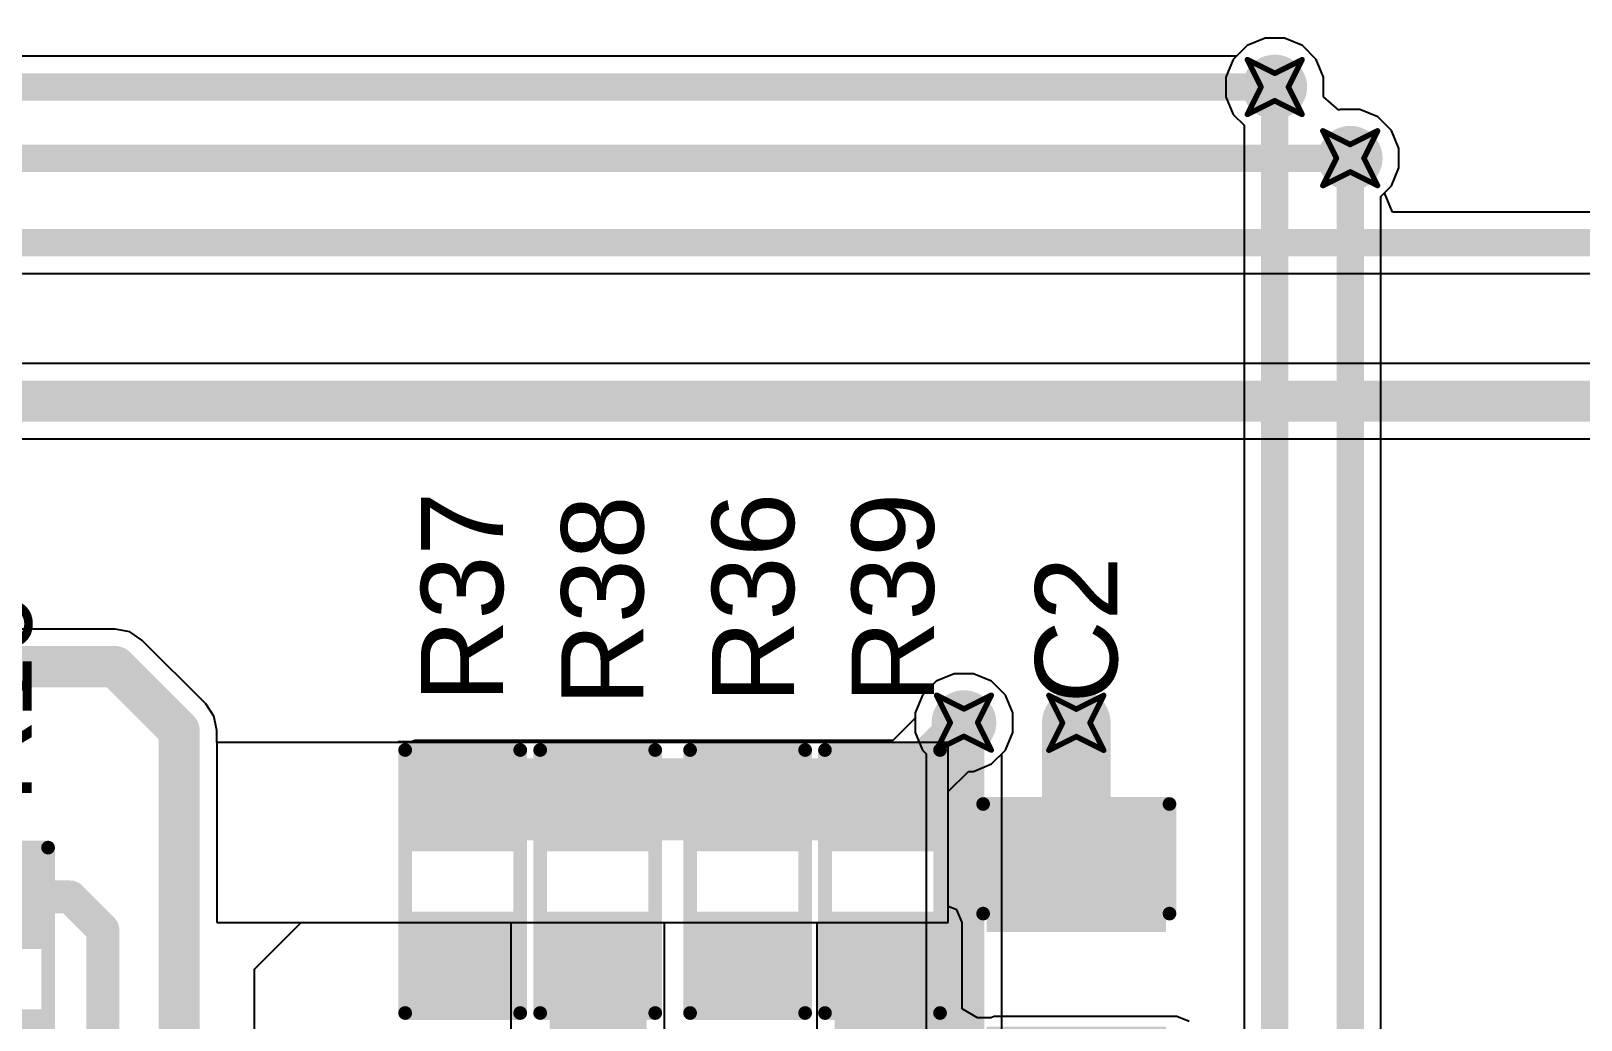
# Model space of a CAD drawing. Header units: inches. Extents: x -5 to 247, y -53 to 67.
# Drawn here: x 26.05 to 40.42, y -6.36 to 2.81 of the extents above; entities that cross this region are included whole.
import ezdxf

# ---------------------------------------------------------------- set-up
doc = ezdxf.new("R2010")
doc.units = ezdxf.units.IN
for name, color, linetype in [('Board Outline', 216, 'Continuous'), ('Bottom Layer', 5, 'Continuous'), ('Drill Drawing', 1, 'Continuous'), ('Top Layer', 1, 'Continuous'), ('Top Overlay', 2, 'Continuous'), ('Top Paste', 8, 'Continuous'), ('Top Solder', 216, 'Continuous'), ('Via Holes', 16, 'Continuous')]:
    doc.layers.add(name, color=color, linetype=linetype)
doc.styles.add('Arial', font='', dxfattribs={"height": 0.2})
doc.styles.get('Arial').set_extended_font_data('Arial')

# ---------------------------------------------------------------- blocks, each defined once
blk = doc.blocks.new('C___0805_54')
at = {"layer": 'Top Layer'}
for points in [[(-1.524, 0.762), (-0.508, 0.762), (-0.508, -0.762), (-1.524, -0.762)], [(0.508, 0.762), (1.524, 0.762), (1.524, -0.762), (0.508, -0.762)]]:
    blk.add_hatch(color=1, dxfattribs=at).paths.add_polyline_path(points)
at = {"layer": 'Top Paste'}
for points in [[(-1.524, 0.762), (-0.508, 0.762), (-0.508, -0.762), (-1.524, -0.762)], [(0.508, 0.762), (1.524, 0.762), (1.524, -0.762), (0.508, -0.762)]]:
    blk.add_hatch(color=8, dxfattribs=at).paths.add_polyline_path(points)
at = {"layer": 'Top Solder'}
for points in [[(-1.594, 0.832), (-0.438, 0.832), (-0.438, -0.832), (-1.594, -0.832)], [(0.438, 0.832), (1.594, 0.832), (1.594, -0.832), (0.438, -0.832)]]:
    blk.add_hatch(color=216, dxfattribs=at).paths.add_polyline_path(points)
at = {"layer": 'Top Overlay'}
for points in [[(-0.61, 0.864, 0.127, 0.127, 0), (-1.626, 0.864, 0.127, 0.127, 0)], [(-1.626, -0.864, 0.127, 0.127, 0), (-1.626, 0.864, 0.127, 0.127, 0)], [(1.626, 0.864, 0.127, 0.127, 0), (0.61, 0.864, 0.127, 0.127, 0)], [(1.626, -0.864, 0.127, 0.127, 0), (1.626, 0.864, 0.127, 0.127, 0)], [(-0.61, -0.864, 0.127, 0.127, 0), (-1.626, -0.864, 0.127, 0.127, 0)], [(1.626, -0.864, 0.127, 0.127, 0), (0.61, -0.864, 0.127, 0.127, 0)]]:
    blk.add_lwpolyline(points, format="xyseb", dxfattribs=at)
for points in [[(-1.657, 0.864, 0.0635, 0.0635, 1), (-1.594, 0.864, 0.0635, 0.0635, 1)], [(-1.657, 0.864, 0.0635, 0.0635, 1), (-1.594, 0.864, 0.0635, 0.0635, 1)], [(-0.641, 0.864, 0.0635, 0.0635, 1), (-0.578, 0.864, 0.0635, 0.0635, 1)], [(0.578, 0.864, 0.0635, 0.0635, 1), (0.641, 0.864, 0.0635, 0.0635, 1)], [(1.594, 0.864, 0.0635, 0.0635, 1), (1.657, 0.864, 0.0635, 0.0635, 1)], [(1.594, 0.864, 0.0635, 0.0635, 1), (1.657, 0.864, 0.0635, 0.0635, 1)], [(-1.657, -0.864, 0.0635, 0.0635, 1), (-1.594, -0.864, 0.0635, 0.0635, 1)], [(-1.657, -0.864, 0.0635, 0.0635, 1), (-1.594, -0.864, 0.0635, 0.0635, 1)], [(-0.641, -0.864, 0.0635, 0.0635, 1), (-0.578, -0.864, 0.0635, 0.0635, 1)], [(0.578, -0.864, 0.0635, 0.0635, 1), (0.641, -0.864, 0.0635, 0.0635, 1)], [(1.594, -0.864, 0.0635, 0.0635, 1), (1.657, -0.864, 0.0635, 0.0635, 1)], [(1.594, -0.864, 0.0635, 0.0635, 1), (1.657, -0.864, 0.0635, 0.0635, 1)]]:
    blk.add_lwpolyline(points, format="xyseb", close=True, dxfattribs=at)
blk = doc.blocks.new('R___0603_58')
at = {"layer": 'Top Layer'}
for points in [[(-0.381, 0.4445), (-0.381, -0.4445), (-1.143, -0.4445), (-1.143, 0.4445)], [(1.143, 0.4445), (1.143, -0.4445), (0.381, -0.4445), (0.381, 0.4445)]]:
    blk.add_hatch(color=1, dxfattribs=at).paths.add_polyline_path(points)
at = {"layer": 'Top Paste'}
for points in [[(-0.381, 0.4445), (-0.381, -0.4445), (-1.143, -0.4445), (-1.143, 0.4445)], [(1.143, 0.4445), (1.143, -0.4445), (0.381, -0.4445), (0.381, 0.4445)]]:
    blk.add_hatch(color=8, dxfattribs=at).paths.add_polyline_path(points)
at = {"layer": 'Top Solder'}
for points in [[(-0.2794, 0.5461), (-0.2794, -0.5461), (-1.2446, -0.5461), (-1.2446, 0.5461)], [(1.2446, 0.5461), (1.2446, -0.5461), (0.2794, -0.5461), (0.2794, 0.5461)]]:
    blk.add_hatch(color=216, dxfattribs=at).paths.add_polyline_path(points)
at = {"layer": 'Top Overlay'}
for points in [[(1.2192, 0.5334, 0.127, 0.127, 0), (-1.2192, 0.5334, 0.127, 0.127, 0)], [(-1.2192, -0.5334, 0.127, 0.127, 0), (-1.2192, 0.5334, 0.127, 0.127, 0)], [(1.2192, -0.5334, 0.127, 0.127, 0), (1.2192, 0.5334, 0.127, 0.127, 0)], [(1.2192, -0.5334, 0.127, 0.127, 0), (-1.2192, -0.5334, 0.127, 0.127, 0)]]:
    blk.add_lwpolyline(points, format="xyseb", dxfattribs=at)
for points in [[(-1.25095, 0.5334, 0.0635, 0.0635, 1), (-1.18745, 0.5334, 0.0635, 0.0635, 1)], [(-1.25095, 0.5334, 0.0635, 0.0635, 1), (-1.18745, 0.5334, 0.0635, 0.0635, 1)], [(1.18745, 0.5334, 0.0635, 0.0635, 1), (1.25095, 0.5334, 0.0635, 0.0635, 1)], [(1.18745, 0.5334, 0.0635, 0.0635, 1), (1.25095, 0.5334, 0.0635, 0.0635, 1)], [(-1.25095, -0.5334, 0.0635, 0.0635, 1), (-1.18745, -0.5334, 0.0635, 0.0635, 1)], [(-1.25095, -0.5334, 0.0635, 0.0635, 1), (-1.18745, -0.5334, 0.0635, 0.0635, 1)], [(1.18745, -0.5334, 0.0635, 0.0635, 1), (1.25095, -0.5334, 0.0635, 0.0635, 1)], [(1.18745, -0.5334, 0.0635, 0.0635, 1), (1.25095, -0.5334, 0.0635, 0.0635, 1)]]:
    blk.add_lwpolyline(points, format="xyseb", close=True, dxfattribs=at)
blk = doc.blocks.new('R___0603_59')
at = {"layer": 'Top Layer'}
for points in [[(-0.381, 0.4445), (-0.381, -0.4445), (-1.143, -0.4445), (-1.143, 0.4445)], [(1.143, 0.4445), (1.143, -0.4445), (0.381, -0.4445), (0.381, 0.4445)]]:
    blk.add_hatch(color=1, dxfattribs=at).paths.add_polyline_path(points)
at = {"layer": 'Top Paste'}
for points in [[(-0.381, 0.4445), (-0.381, -0.4445), (-1.143, -0.4445), (-1.143, 0.4445)], [(1.143, 0.4445), (1.143, -0.4445), (0.381, -0.4445), (0.381, 0.4445)]]:
    blk.add_hatch(color=8, dxfattribs=at).paths.add_polyline_path(points)
at = {"layer": 'Top Solder'}
for points in [[(-0.2794, 0.5461), (-0.2794, -0.5461), (-1.2446, -0.5461), (-1.2446, 0.5461)], [(1.2446, 0.5461), (1.2446, -0.5461), (0.2794, -0.5461), (0.2794, 0.5461)]]:
    blk.add_hatch(color=216, dxfattribs=at).paths.add_polyline_path(points)
at = {"layer": 'Top Overlay'}
for points in [[(1.2192, 0.5334, 0.127, 0.127, 0), (-1.2192, 0.5334, 0.127, 0.127, 0)], [(-1.2192, -0.5334, 0.127, 0.127, 0), (-1.2192, 0.5334, 0.127, 0.127, 0)], [(1.2192, -0.5334, 0.127, 0.127, 0), (1.2192, 0.5334, 0.127, 0.127, 0)], [(1.2192, -0.5334, 0.127, 0.127, 0), (-1.2192, -0.5334, 0.127, 0.127, 0)]]:
    blk.add_lwpolyline(points, format="xyseb", dxfattribs=at)
for points in [[(-1.25095, 0.5334, 0.0635, 0.0635, 1), (-1.18745, 0.5334, 0.0635, 0.0635, 1)], [(-1.25095, 0.5334, 0.0635, 0.0635, 1), (-1.18745, 0.5334, 0.0635, 0.0635, 1)], [(1.18745, 0.5334, 0.0635, 0.0635, 1), (1.25095, 0.5334, 0.0635, 0.0635, 1)], [(1.18745, 0.5334, 0.0635, 0.0635, 1), (1.25095, 0.5334, 0.0635, 0.0635, 1)], [(-1.25095, -0.5334, 0.0635, 0.0635, 1), (-1.18745, -0.5334, 0.0635, 0.0635, 1)], [(-1.25095, -0.5334, 0.0635, 0.0635, 1), (-1.18745, -0.5334, 0.0635, 0.0635, 1)], [(1.18745, -0.5334, 0.0635, 0.0635, 1), (1.25095, -0.5334, 0.0635, 0.0635, 1)], [(1.18745, -0.5334, 0.0635, 0.0635, 1), (1.25095, -0.5334, 0.0635, 0.0635, 1)]]:
    blk.add_lwpolyline(points, format="xyseb", close=True, dxfattribs=at)
blk = doc.blocks.new('R___0603_60')
at = {"layer": 'Top Layer'}
for points in [[(-0.381, 0.4445), (-0.381, -0.4445), (-1.143, -0.4445), (-1.143, 0.4445)], [(1.143, 0.4445), (1.143, -0.4445), (0.381, -0.4445), (0.381, 0.4445)]]:
    blk.add_hatch(color=1, dxfattribs=at).paths.add_polyline_path(points)
at = {"layer": 'Top Paste'}
for points in [[(-0.381, 0.4445), (-0.381, -0.4445), (-1.143, -0.4445), (-1.143, 0.4445)], [(1.143, 0.4445), (1.143, -0.4445), (0.381, -0.4445), (0.381, 0.4445)]]:
    blk.add_hatch(color=8, dxfattribs=at).paths.add_polyline_path(points)
at = {"layer": 'Top Solder'}
for points in [[(-0.2794, 0.5461), (-0.2794, -0.5461), (-1.2446, -0.5461), (-1.2446, 0.5461)], [(1.2446, 0.5461), (1.2446, -0.5461), (0.2794, -0.5461), (0.2794, 0.5461)]]:
    blk.add_hatch(color=216, dxfattribs=at).paths.add_polyline_path(points)
at = {"layer": 'Top Overlay'}
for points in [[(-1.2192, -0.5334, 0.127, 0.127, 0), (-1.2192, 0.5334, 0.127, 0.127, 0)], [(1.2192, 0.5334, 0.127, 0.127, 0), (-1.2192, 0.5334, 0.127, 0.127, 0)], [(1.2192, -0.5334, 0.127, 0.127, 0), (1.2192, 0.5334, 0.127, 0.127, 0)], [(1.2192, -0.5334, 0.127, 0.127, 0), (-1.2192, -0.5334, 0.127, 0.127, 0)]]:
    blk.add_lwpolyline(points, format="xyseb", dxfattribs=at)
for points in [[(-1.25095, 0.5334, 0.0635, 0.0635, 1), (-1.18745, 0.5334, 0.0635, 0.0635, 1)], [(-1.25095, 0.5334, 0.0635, 0.0635, 1), (-1.18745, 0.5334, 0.0635, 0.0635, 1)], [(1.18745, 0.5334, 0.0635, 0.0635, 1), (1.25095, 0.5334, 0.0635, 0.0635, 1)], [(1.18745, 0.5334, 0.0635, 0.0635, 1), (1.25095, 0.5334, 0.0635, 0.0635, 1)], [(-1.25095, -0.5334, 0.0635, 0.0635, 1), (-1.18745, -0.5334, 0.0635, 0.0635, 1)], [(-1.25095, -0.5334, 0.0635, 0.0635, 1), (-1.18745, -0.5334, 0.0635, 0.0635, 1)], [(1.18745, -0.5334, 0.0635, 0.0635, 1), (1.25095, -0.5334, 0.0635, 0.0635, 1)], [(1.18745, -0.5334, 0.0635, 0.0635, 1), (1.25095, -0.5334, 0.0635, 0.0635, 1)]]:
    blk.add_lwpolyline(points, format="xyseb", close=True, dxfattribs=at)
blk = doc.blocks.new('R___0603_61')
at = {"layer": 'Top Layer'}
for points in [[(-0.381, 0.4445), (-0.381, -0.4445), (-1.143, -0.4445), (-1.143, 0.4445)], [(1.143, 0.4445), (1.143, -0.4445), (0.381, -0.4445), (0.381, 0.4445)]]:
    blk.add_hatch(color=1, dxfattribs=at).paths.add_polyline_path(points)
at = {"layer": 'Top Paste'}
for points in [[(-0.381, 0.4445), (-0.381, -0.4445), (-1.143, -0.4445), (-1.143, 0.4445)], [(1.143, 0.4445), (1.143, -0.4445), (0.381, -0.4445), (0.381, 0.4445)]]:
    blk.add_hatch(color=8, dxfattribs=at).paths.add_polyline_path(points)
at = {"layer": 'Top Solder'}
for points in [[(-0.2794, 0.5461), (-0.2794, -0.5461), (-1.2446, -0.5461), (-1.2446, 0.5461)], [(1.2446, 0.5461), (1.2446, -0.5461), (0.2794, -0.5461), (0.2794, 0.5461)]]:
    blk.add_hatch(color=216, dxfattribs=at).paths.add_polyline_path(points)
at = {"layer": 'Top Overlay'}
for points in [[(-1.2192, -0.5334, 0.127, 0.127, 0), (-1.2192, 0.5334, 0.127, 0.127, 0)], [(1.2192, 0.5334, 0.127, 0.127, 0), (-1.2192, 0.5334, 0.127, 0.127, 0)], [(1.2192, -0.5334, 0.127, 0.127, 0), (1.2192, 0.5334, 0.127, 0.127, 0)], [(1.2192, -0.5334, 0.127, 0.127, 0), (-1.2192, -0.5334, 0.127, 0.127, 0)]]:
    blk.add_lwpolyline(points, format="xyseb", dxfattribs=at)
for points in [[(-1.25095, 0.5334, 0.0635, 0.0635, 1), (-1.18745, 0.5334, 0.0635, 0.0635, 1)], [(-1.25095, 0.5334, 0.0635, 0.0635, 1), (-1.18745, 0.5334, 0.0635, 0.0635, 1)], [(1.18745, 0.5334, 0.0635, 0.0635, 1), (1.25095, 0.5334, 0.0635, 0.0635, 1)], [(1.18745, 0.5334, 0.0635, 0.0635, 1), (1.25095, 0.5334, 0.0635, 0.0635, 1)], [(-1.25095, -0.5334, 0.0635, 0.0635, 1), (-1.18745, -0.5334, 0.0635, 0.0635, 1)], [(-1.25095, -0.5334, 0.0635, 0.0635, 1), (-1.18745, -0.5334, 0.0635, 0.0635, 1)], [(1.18745, -0.5334, 0.0635, 0.0635, 1), (1.25095, -0.5334, 0.0635, 0.0635, 1)], [(1.18745, -0.5334, 0.0635, 0.0635, 1), (1.25095, -0.5334, 0.0635, 0.0635, 1)]]:
    blk.add_lwpolyline(points, format="xyseb", close=True, dxfattribs=at)
blk = doc.blocks.new('R___0603_80')
at = {"layer": 'Top Layer'}
for points in [[(-0.381, 0.4445), (-0.381, -0.4445), (-1.143, -0.4445), (-1.143, 0.4445)], [(1.143, 0.4445), (1.143, -0.4445), (0.381, -0.4445), (0.381, 0.4445)]]:
    blk.add_hatch(color=1, dxfattribs=at).paths.add_polyline_path(points)
at = {"layer": 'Top Paste'}
for points in [[(-0.381, 0.4445), (-0.381, -0.4445), (-1.143, -0.4445), (-1.143, 0.4445)], [(1.143, 0.4445), (1.143, -0.4445), (0.381, -0.4445), (0.381, 0.4445)]]:
    blk.add_hatch(color=8, dxfattribs=at).paths.add_polyline_path(points)
at = {"layer": 'Top Solder'}
for points in [[(-0.2794, 0.5461), (-0.2794, -0.5461), (-1.2446, -0.5461), (-1.2446, 0.5461)], [(1.2446, 0.5461), (1.2446, -0.5461), (0.2794, -0.5461), (0.2794, 0.5461)]]:
    blk.add_hatch(color=216, dxfattribs=at).paths.add_polyline_path(points)
at = {"layer": 'Top Overlay'}
for points in [[(-1.2192, 0.5334, 0.127, 0.127, 0), (1.2192, 0.5334, 0.127, 0.127, 0)], [(-1.2192, 0.5334, 0.127, 0.127, 0), (-1.2192, -0.5334, 0.127, 0.127, 0)], [(1.2192, 0.5334, 0.127, 0.127, 0), (1.2192, -0.5334, 0.127, 0.127, 0)], [(-1.2192, -0.5334, 0.127, 0.127, 0), (1.2192, -0.5334, 0.127, 0.127, 0)]]:
    blk.add_lwpolyline(points, format="xyseb", dxfattribs=at)
for points in [[(-1.25095, 0.5334, 0.0635, 0.0635, 1), (-1.18745, 0.5334, 0.0635, 0.0635, 1)], [(-1.25095, 0.5334, 0.0635, 0.0635, 1), (-1.18745, 0.5334, 0.0635, 0.0635, 1)], [(1.18745, 0.5334, 0.0635, 0.0635, 1), (1.25095, 0.5334, 0.0635, 0.0635, 1)], [(1.18745, 0.5334, 0.0635, 0.0635, 1), (1.25095, 0.5334, 0.0635, 0.0635, 1)], [(-1.25095, -0.5334, 0.0635, 0.0635, 1), (-1.18745, -0.5334, 0.0635, 0.0635, 1)], [(-1.25095, -0.5334, 0.0635, 0.0635, 1), (-1.18745, -0.5334, 0.0635, 0.0635, 1)], [(1.18745, -0.5334, 0.0635, 0.0635, 1), (1.25095, -0.5334, 0.0635, 0.0635, 1)], [(1.18745, -0.5334, 0.0635, 0.0635, 1), (1.25095, -0.5334, 0.0635, 0.0635, 1)]]:
    blk.add_lwpolyline(points, format="xyseb", close=True, dxfattribs=at)

msp = doc.modelspace()

# ---------------------------------------------------------------- hatches: boundary and pattern name
at = {"layer": 'Bottom Layer'}
h = msp.add_hatch(color=5, dxfattribs=at)
edge = h.paths.add_edge_path()
edge.add_arc((37.578, 2.286), 0.3, 0, 360)
h = msp.add_hatch(color=5, dxfattribs=at)
edge = h.paths.add_edge_path()
edge.add_arc((38.278, 1.626), 0.3, 0, 360)
h = msp.add_hatch(color=5, dxfattribs=at)
edge = h.paths.add_edge_path()
edge.add_arc((34.696, -3.607), 0.3, 0, 360)
h = msp.add_hatch(color=5, dxfattribs=at)
edge = h.paths.add_edge_path()
edge.add_arc((35.738, -3.609), 0.3, 0, 360)
at = {"layer": 'Top Layer'}
h = msp.add_hatch(color=1, dxfattribs=at)
edge = h.paths.add_edge_path()
edge.add_arc((37.578, 2.286), 0.3, 0, 360)
h = msp.add_hatch(color=1, dxfattribs=at)
edge = h.paths.add_edge_path()
edge.add_arc((38.278, 1.626), 0.3, 0, 360)
h = msp.add_hatch(color=1, dxfattribs=at)
edge = h.paths.add_edge_path()
edge.add_arc((34.696, -3.607), 0.3, 0, 360)
h = msp.add_hatch(color=1, dxfattribs=at)
edge = h.paths.add_edge_path()
edge.add_arc((35.738, -3.609), 0.3, 0, 360)
for points in [[(29.604, -4.699), (34.386, -4.699), (34.386, -3.937), (29.604, -3.937)], [(30.855, -7.529), (31.754, -7.529), (31.754, -5.461), (30.855, -5.461)], [(33.497, -7.524), (34.514, -7.524), (34.514, -5.461), (33.497, -5.461)]]:
    msp.add_hatch(color=1, dxfattribs=at).paths.add_polyline_path(points)
at = {"layer": 'Via Holes'}
h = msp.add_hatch(color=7, dxfattribs=at)
edge = h.paths.add_edge_path()
edge.add_arc((37.578, 2.286), 0.15, 0, 360)
h = msp.add_hatch(color=7, dxfattribs=at)
edge = h.paths.add_edge_path()
edge.add_arc((38.278, 1.626), 0.15, 0, 360)
h = msp.add_hatch(color=7, dxfattribs=at)
edge = h.paths.add_edge_path()
edge.add_arc((34.696, -3.607), 0.15, 0, 360)
h = msp.add_hatch(color=7, dxfattribs=at)
edge = h.paths.add_edge_path()
edge.add_arc((35.738, -3.609), 0.15, 0, 360)

# ---------------------------------------------------------------- linework, layer by layer
at = {"layer": 'Board Outline'}
msp.add_lwpolyline([(49.772, 6.348, 0.254, 0.254, -0.6504), (32.118, -53.055, 0.254, 0.254, 0)], format="xyseb", dxfattribs=at)
at = {"layer": 'Bottom Layer'}
for p, q in [((37.488, 2.738), (37.321, 2.67)), ((37.668, 2.738), (37.488, 2.738)), ((37.834, 2.67), (37.668, 2.738)), ((37.321, 2.67), (37.194, 2.542)), ((37.961, 2.542), (37.834, 2.67)), ((37.194, 2.542), (37.125, 2.376)), ((38.03, 2.376), (37.961, 2.542)), ((37.125, 2.376), (37.125, 2.196)), ((38.03, 2.196), (38.03, 2.376)), ((37.125, 2.196), (37.194, 2.03)), ((38.171, 2.071), (38.03, 2.196)), ((37.194, 2.03), (37.293, 1.931)), ((38.188, 2.078), (38.171, 2.071)), ((38.368, 2.078), (38.188, 2.078)), ((38.534, 2.009), (38.368, 2.078)), ((37.293, 1.931), (37.293, -18.214)), ((38.661, 1.882), (38.534, 2.009)), ((38.73, 1.716), (38.661, 1.882)), ((38.73, 1.536), (38.73, 1.716)), ((38.661, 1.369), (38.73, 1.536)), ((38.563, 1.271), (38.661, 1.369)), ((38.563, -18.971), (38.563, 1.271)), ((34.606, -3.154), (34.44, -3.223)), ((34.786, -3.154), (34.606, -3.154)), ((34.953, -3.223), (34.786, -3.154)), ((34.44, -3.223), (34.313, -3.351)), ((35.08, -3.351), (34.953, -3.223)), ((34.313, -3.351), (34.244, -3.517)), ((35.149, -3.517), (35.08, -3.351)), ((34.244, -3.517), (34.244, -3.697)), ((35.149, -3.697), (35.149, -3.517)), ((34.244, -3.697), (34.313, -3.863)), ((35.08, -3.863), (35.149, -3.697)), ((34.313, -3.863), (34.347, -3.897)), ((35.046, -3.897), (35.08, -3.863)), ((34.347, -3.897), (34.347, -12.363)), ((35.046, -7.53), (35.046, -3.897))]:
    msp.add_line(p, q, dxfattribs=at)
for points in [[(37.578, -18.569, 0.254, 0.254, 0), (37.578, 2.286, 0.254, 0.254, 0)], [(38.278, -18.971, 0.254, 0.254, 0), (38.278, 1.626, 0.254, 0.254, 0)], [(34.696, -12.363, 0.381, 0.381, 0), (34.696, -3.607, 0.381, 0.381, 0)]]:
    msp.add_lwpolyline(points, format="xyseb", dxfattribs=at)
for points in [[(37.514, 2.286, 0.127, 0.127, 1), (37.641, 2.286, 0.127, 0.127, 1)], [(38.214, 1.626, 0.127, 0.127, 1), (38.341, 1.626, 0.127, 0.127, 1)], [(34.601, -3.607, 0.191, 0.191, 1), (34.792, -3.607, 0.191, 0.191, 1)]]:
    msp.add_lwpolyline(points, format="xyseb", close=True, dxfattribs=at)
at = {"layer": 'Drill Drawing'}
for points in [[(37.324, 2.54, 0.0508, 0.0508, 0), (37.578, 2.413, 0.0508, 0.0508, 0)], [(37.324, 2.54, 0.0508, 0.0508, 0), (37.451, 2.286, 0.0508, 0.0508, 0)], [(37.578, 2.413, 0.0508, 0.0508, 0), (37.832, 2.54, 0.0508, 0.0508, 0)], [(37.705, 2.286, 0.0508, 0.0508, 0), (37.832, 2.54, 0.0508, 0.0508, 0)], [(37.324, 2.032, 0.0508, 0.0508, 0), (37.451, 2.286, 0.0508, 0.0508, 0)], [(37.705, 2.286, 0.0508, 0.0508, 0), (37.832, 2.032, 0.0508, 0.0508, 0)], [(37.324, 2.032, 0.0508, 0.0508, 0), (37.578, 2.159, 0.0508, 0.0508, 0)], [(37.578, 2.159, 0.0508, 0.0508, 0), (37.832, 2.032, 0.0508, 0.0508, 0)], [(38.024, 1.88, 0.0508, 0.0508, 0), (38.278, 1.753, 0.0508, 0.0508, 0)], [(38.024, 1.88, 0.0508, 0.0508, 0), (38.151, 1.626, 0.0508, 0.0508, 0)], [(38.278, 1.753, 0.0508, 0.0508, 0), (38.532, 1.88, 0.0508, 0.0508, 0)], [(38.405, 1.626, 0.0508, 0.0508, 0), (38.532, 1.88, 0.0508, 0.0508, 0)], [(38.024, 1.372, 0.0508, 0.0508, 0), (38.151, 1.626, 0.0508, 0.0508, 0)], [(38.405, 1.626, 0.0508, 0.0508, 0), (38.532, 1.372, 0.0508, 0.0508, 0)], [(38.024, 1.372, 0.0508, 0.0508, 0), (38.278, 1.499, 0.0508, 0.0508, 0)], [(38.278, 1.499, 0.0508, 0.0508, 0), (38.532, 1.372, 0.0508, 0.0508, 0)], [(34.442, -3.353, 0.0508, 0.0508, 0), (34.696, -3.48, 0.0508, 0.0508, 0)], [(34.442, -3.353, 0.0508, 0.0508, 0), (34.569, -3.607, 0.0508, 0.0508, 0)], [(34.696, -3.48, 0.0508, 0.0508, 0), (34.95, -3.353, 0.0508, 0.0508, 0)], [(34.823, -3.607, 0.0508, 0.0508, 0), (34.95, -3.353, 0.0508, 0.0508, 0)], [(35.484, -3.355, 0.0508, 0.0508, 0), (35.738, -3.482, 0.0508, 0.0508, 0)], [(35.484, -3.355, 0.0508, 0.0508, 0), (35.611, -3.609, 0.0508, 0.0508, 0)], [(35.738, -3.482, 0.0508, 0.0508, 0), (35.992, -3.355, 0.0508, 0.0508, 0)], [(35.865, -3.609, 0.0508, 0.0508, 0), (35.992, -3.355, 0.0508, 0.0508, 0)], [(34.442, -3.861, 0.0508, 0.0508, 0), (34.569, -3.607, 0.0508, 0.0508, 0)], [(34.823, -3.607, 0.0508, 0.0508, 0), (34.95, -3.861, 0.0508, 0.0508, 0)], [(35.484, -3.863, 0.0508, 0.0508, 0), (35.611, -3.609, 0.0508, 0.0508, 0)], [(35.865, -3.609, 0.0508, 0.0508, 0), (35.992, -3.863, 0.0508, 0.0508, 0)], [(34.442, -3.861, 0.0508, 0.0508, 0), (34.696, -3.734, 0.0508, 0.0508, 0)], [(34.696, -3.734, 0.0508, 0.0508, 0), (34.95, -3.861, 0.0508, 0.0508, 0)], [(35.484, -3.863, 0.0508, 0.0508, 0), (35.738, -3.736, 0.0508, 0.0508, 0)], [(35.738, -3.736, 0.0508, 0.0508, 0), (35.992, -3.863, 0.0508, 0.0508, 0)]]:
    msp.add_lwpolyline(points, format="xyseb", dxfattribs=at)
for points in [[(37.311, 2.54, 0.0254, 0.0254, 1), (37.336, 2.54, 0.0254, 0.0254, 1)], [(37.311, 2.54, 0.0254, 0.0254, 1), (37.336, 2.54, 0.0254, 0.0254, 1)], [(37.819, 2.54, 0.0254, 0.0254, 1), (37.844, 2.54, 0.0254, 0.0254, 1)], [(37.819, 2.54, 0.0254, 0.0254, 1), (37.844, 2.54, 0.0254, 0.0254, 1)], [(37.438, 2.286, 0.0254, 0.0254, 1), (37.463, 2.286, 0.0254, 0.0254, 1)], [(37.438, 2.286, 0.0254, 0.0254, 1), (37.463, 2.286, 0.0254, 0.0254, 1)], [(37.565, 2.413, 0.0254, 0.0254, 1), (37.59, 2.413, 0.0254, 0.0254, 1)], [(37.565, 2.413, 0.0254, 0.0254, 1), (37.59, 2.413, 0.0254, 0.0254, 1)], [(37.692, 2.286, 0.0254, 0.0254, 1), (37.717, 2.286, 0.0254, 0.0254, 1)], [(37.692, 2.286, 0.0254, 0.0254, 1), (37.717, 2.286, 0.0254, 0.0254, 1)], [(37.565, 2.159, 0.0254, 0.0254, 1), (37.59, 2.159, 0.0254, 0.0254, 1)], [(37.565, 2.159, 0.0254, 0.0254, 1), (37.59, 2.159, 0.0254, 0.0254, 1)], [(37.311, 2.032, 0.0254, 0.0254, 1), (37.336, 2.032, 0.0254, 0.0254, 1)], [(37.311, 2.032, 0.0254, 0.0254, 1), (37.336, 2.032, 0.0254, 0.0254, 1)], [(37.819, 2.032, 0.0254, 0.0254, 1), (37.844, 2.032, 0.0254, 0.0254, 1)], [(37.819, 2.032, 0.0254, 0.0254, 1), (37.844, 2.032, 0.0254, 0.0254, 1)], [(38.011, 1.88, 0.0254, 0.0254, 1), (38.036, 1.88, 0.0254, 0.0254, 1)], [(38.011, 1.88, 0.0254, 0.0254, 1), (38.036, 1.88, 0.0254, 0.0254, 1)], [(38.519, 1.88, 0.0254, 0.0254, 1), (38.544, 1.88, 0.0254, 0.0254, 1)], [(38.519, 1.88, 0.0254, 0.0254, 1), (38.544, 1.88, 0.0254, 0.0254, 1)], [(38.265, 1.753, 0.0254, 0.0254, 1), (38.291, 1.753, 0.0254, 0.0254, 1)], [(38.265, 1.753, 0.0254, 0.0254, 1), (38.291, 1.753, 0.0254, 0.0254, 1)], [(38.138, 1.626, 0.0254, 0.0254, 1), (38.163, 1.626, 0.0254, 0.0254, 1)], [(38.138, 1.626, 0.0254, 0.0254, 1), (38.163, 1.626, 0.0254, 0.0254, 1)], [(38.392, 1.626, 0.0254, 0.0254, 1), (38.417, 1.626, 0.0254, 0.0254, 1)], [(38.392, 1.626, 0.0254, 0.0254, 1), (38.417, 1.626, 0.0254, 0.0254, 1)], [(38.265, 1.499, 0.0254, 0.0254, 1), (38.291, 1.499, 0.0254, 0.0254, 1)], [(38.265, 1.499, 0.0254, 0.0254, 1), (38.291, 1.499, 0.0254, 0.0254, 1)], [(38.011, 1.372, 0.0254, 0.0254, 1), (38.036, 1.372, 0.0254, 0.0254, 1)], [(38.011, 1.372, 0.0254, 0.0254, 1), (38.036, 1.372, 0.0254, 0.0254, 1)], [(38.519, 1.372, 0.0254, 0.0254, 1), (38.544, 1.372, 0.0254, 0.0254, 1)], [(38.519, 1.372, 0.0254, 0.0254, 1), (38.544, 1.372, 0.0254, 0.0254, 1)], [(34.43, -3.353, 0.0254, 0.0254, 1), (34.455, -3.353, 0.0254, 0.0254, 1)], [(34.43, -3.353, 0.0254, 0.0254, 1), (34.455, -3.353, 0.0254, 0.0254, 1)], [(34.938, -3.353, 0.0254, 0.0254, 1), (34.963, -3.353, 0.0254, 0.0254, 1)], [(34.938, -3.353, 0.0254, 0.0254, 1), (34.963, -3.353, 0.0254, 0.0254, 1)], [(35.471, -3.355, 0.0254, 0.0254, 1), (35.496, -3.355, 0.0254, 0.0254, 1)], [(35.471, -3.355, 0.0254, 0.0254, 1), (35.496, -3.355, 0.0254, 0.0254, 1)], [(35.979, -3.355, 0.0254, 0.0254, 1), (36.005, -3.355, 0.0254, 0.0254, 1)], [(35.979, -3.355, 0.0254, 0.0254, 1), (36.005, -3.355, 0.0254, 0.0254, 1)], [(34.557, -3.607, 0.0254, 0.0254, 1), (34.582, -3.607, 0.0254, 0.0254, 1)], [(34.557, -3.607, 0.0254, 0.0254, 1), (34.582, -3.607, 0.0254, 0.0254, 1)], [(34.684, -3.48, 0.0254, 0.0254, 1), (34.709, -3.48, 0.0254, 0.0254, 1)], [(34.684, -3.48, 0.0254, 0.0254, 1), (34.709, -3.48, 0.0254, 0.0254, 1)], [(34.811, -3.607, 0.0254, 0.0254, 1), (34.836, -3.607, 0.0254, 0.0254, 1)], [(34.811, -3.607, 0.0254, 0.0254, 1), (34.836, -3.607, 0.0254, 0.0254, 1)], [(35.598, -3.609, 0.0254, 0.0254, 1), (35.623, -3.609, 0.0254, 0.0254, 1)], [(35.598, -3.609, 0.0254, 0.0254, 1), (35.623, -3.609, 0.0254, 0.0254, 1)], [(35.725, -3.482, 0.0254, 0.0254, 1), (35.751, -3.482, 0.0254, 0.0254, 1)], [(35.725, -3.482, 0.0254, 0.0254, 1), (35.751, -3.482, 0.0254, 0.0254, 1)], [(35.852, -3.609, 0.0254, 0.0254, 1), (35.877, -3.609, 0.0254, 0.0254, 1)], [(35.852, -3.609, 0.0254, 0.0254, 1), (35.877, -3.609, 0.0254, 0.0254, 1)], [(34.684, -3.734, 0.0254, 0.0254, 1), (34.709, -3.734, 0.0254, 0.0254, 1)], [(34.684, -3.734, 0.0254, 0.0254, 1), (34.709, -3.734, 0.0254, 0.0254, 1)], [(35.725, -3.736, 0.0254, 0.0254, 1), (35.751, -3.736, 0.0254, 0.0254, 1)], [(35.725, -3.736, 0.0254, 0.0254, 1), (35.751, -3.736, 0.0254, 0.0254, 1)], [(34.43, -3.861, 0.0254, 0.0254, 1), (34.455, -3.861, 0.0254, 0.0254, 1)], [(34.43, -3.861, 0.0254, 0.0254, 1), (34.455, -3.861, 0.0254, 0.0254, 1)], [(34.938, -3.861, 0.0254, 0.0254, 1), (34.963, -3.861, 0.0254, 0.0254, 1)], [(34.938, -3.861, 0.0254, 0.0254, 1), (34.963, -3.861, 0.0254, 0.0254, 1)], [(35.471, -3.863, 0.0254, 0.0254, 1), (35.496, -3.863, 0.0254, 0.0254, 1)], [(35.471, -3.863, 0.0254, 0.0254, 1), (35.496, -3.863, 0.0254, 0.0254, 1)], [(35.979, -3.863, 0.0254, 0.0254, 1), (36.005, -3.863, 0.0254, 0.0254, 1)], [(35.979, -3.863, 0.0254, 0.0254, 1), (36.005, -3.863, 0.0254, 0.0254, 1)]]:
    msp.add_lwpolyline(points, format="xyseb", close=True, dxfattribs=at)
at = {"layer": 'Top Layer'}
for p, q in [((37.488, 2.738), (37.321, 2.67)), ((37.668, 2.738), (37.488, 2.738)), ((37.834, 2.67), (37.668, 2.738)), ((37.321, 2.67), (37.223, 2.571)), ((37.961, 2.542), (37.834, 2.67)), ((37.223, 2.571), (17.472, 2.571)), ((38.03, 2.376), (37.961, 2.542)), ((38.03, 2.196), (38.03, 2.376)), ((38.171, 2.071), (38.03, 2.196)), ((38.188, 2.078), (38.171, 2.071)), ((38.368, 2.078), (38.188, 2.078)), ((38.534, 2.009), (38.368, 2.078)), ((38.661, 1.882), (38.534, 2.009)), ((38.73, 1.716), (38.661, 1.882)), ((38.73, 1.536), (38.73, 1.716)), ((38.661, 1.369), (38.73, 1.536)), ((38.597, 1.305), (38.661, 1.369)), ((38.671, 1.127), (38.597, 1.305)), ((41.915, 1.127), (38.671, 1.127)), ((18.186, 0.558), (42.033, 0.558)), ((41.66, -0.277), (20.643, -0.277)), ((20.643, -0.976), (41.805, -0.976)), ((26.827, -2.739), (23.779, -2.739)), ((26.961, -2.765), (26.827, -2.739)), ((27.074, -2.841), (26.961, -2.765)), ((27.666, -3.433), (27.074, -2.841)), ((34.606, -3.154), (34.44, -3.223)), ((34.786, -3.154), (34.606, -3.154)), ((34.953, -3.223), (34.786, -3.154)), ((34.44, -3.223), (34.313, -3.351)), ((35.08, -3.351), (34.953, -3.223)), ((27.742, -3.547), (27.666, -3.433)), ((34.313, -3.351), (34.244, -3.517)), ((35.149, -3.517), (35.08, -3.351)), ((27.756, -3.618), (27.742, -3.547)), ((34.244, -3.565), (34.037, -3.772)), ((34.244, -3.517), (34.244, -3.565)), ((35.149, -3.697), (35.149, -3.517)), ((27.769, -3.68), (27.756, -3.618)), ((27.769, -3.684), (27.769, -3.68)), ((27.769, -3.791), (27.769, -3.684)), ((35.08, -3.863), (35.149, -3.697)), ((34.551, -3.791), (27.769, -3.791)), ((27.769, -3.791), (27.769, -5.461)), ((29.451, -3.791), (27.769, -3.791)), ((29.573, -3.785), (29.451, -3.785)), ((29.451, -3.785), (29.451, -3.791)), ((29.604, -3.772), (29.573, -3.785)), ((34.037, -3.772), (29.604, -3.772)), ((34.551, -5.461), (34.551, -3.791)), ((34.953, -3.99), (35.08, -3.863)), ((34.786, -4.059), (34.953, -3.99)), ((34.551, -4.247), (34.738, -4.059)), ((34.738, -4.059), (34.786, -4.059)), ((34.551, -5.311), (34.551, -4.247)), ((34.631, -5.344), (34.551, -5.311)), ((27.769, -5.461), (34.551, -5.461)), ((28.118, -5.893), (28.55, -5.461)), ((28.55, -5.461), (30.493, -5.461)), ((30.493, -5.461), (30.493, -7.529)), ((31.919, -7.529), (31.919, -5.461)), ((31.919, -5.461), (33.332, -5.461)), ((33.332, -5.461), (33.332, -7.524)), ((34.679, -5.461), (34.631, -5.344)), ((34.679, -6.261), (34.679, -5.461)), ((28.118, -12.116), (28.118, -5.893)), ((34.823, -6.343), (34.679, -6.261)), ((34.945, -6.343), (34.823, -6.343)), ((34.976, -6.33), (34.945, -6.343)), ((36.669, -6.33), (34.976, -6.33)), ((36.786, -6.378), (36.669, -6.33))]:
    msp.add_line(p, q, dxfattribs=at)
for points in [[(17.472, 2.286, 0.254, 0.254, 0), (37.578, 2.286, 0.254, 0.254, 0)], [(17.746, 1.626, 0.254, 0.254, 0), (38.278, 1.626, 0.254, 0.254, 0)], [(18.068, 0.842, 0.254, 0.254, 0), (42.033, 0.842, 0.254, 0.254, 0)], [(20.353, -0.627, 0.381, 0.381, 0), (41.805, -0.627, 0.381, 0.381, 0)], [(24.308, -3.088, 0.381, 0.381, 0), (26.827, -3.088, 0.381, 0.381, 0)], [(26.827, -3.088, 0.381, 0.381, 0), (27.419, -3.68, 0.381, 0.381, 0)], [(35.738, -4.971, 0.635, 0.635, 0), (35.738, -3.609, 0.635, 0.635, 0)], [(33.985, -4.318, 0.381, 0.381, 0), (34.696, -3.607, 0.381, 0.381, 0)], [(27.419, -9.884, 0.381, 0.381, 0), (27.419, -3.68, 0.381, 0.381, 0)], [(31.995, -4.318, 0.381, 0.381, 0), (32.148, -4.164, 0.381, 0.381, 0)], [(32.148, -4.164, 0.381, 0.381, 0), (32.669, -4.164, 0.381, 0.381, 0)], [(32.669, -4.164, 0.381, 0.381, 0), (32.69, -4.143, 0.381, 0.381, 0)], [(32.69, -4.143, 0.381, 0.381, 0), (33.985, -4.143, 0.381, 0.381, 0)], [(25.924, -5.223, 0.305, 0.305, 0), (26.408, -5.223, 0.305, 0.305, 0)], [(26.408, -5.223, 0.305, 0.305, 0), (26.712, -5.527, 0.305, 0.305, 0)], [(26.712, -9.281, 0.305, 0.305, 0), (26.712, -5.527, 0.305, 0.305, 0)]]:
    msp.add_lwpolyline(points, format="xyseb", dxfattribs=at)
for points in [[(37.514, 2.286, 0.127, 0.127, 1), (37.641, 2.286, 0.127, 0.127, 1)], [(38.214, 1.626, 0.127, 0.127, 1), (38.341, 1.626, 0.127, 0.127, 1)], [(26.731, -3.088, 0.191, 0.191, 1), (26.922, -3.088, 0.191, 0.191, 1)], [(26.731, -3.088, 0.191, 0.191, 1), (26.922, -3.088, 0.191, 0.191, 1)], [(35.579, -3.609, 0.318, 0.318, 1), (35.897, -3.609, 0.318, 0.318, 1)], [(34.601, -3.607, 0.191, 0.191, 1), (34.792, -3.607, 0.191, 0.191, 1)], [(27.324, -3.68, 0.191, 0.191, 1), (27.514, -3.68, 0.191, 0.191, 1)], [(27.324, -3.68, 0.191, 0.191, 1), (27.514, -3.68, 0.191, 0.191, 1)], [(32.053, -4.164, 0.191, 0.191, 1), (32.244, -4.164, 0.191, 0.191, 1)], [(32.053, -4.164, 0.191, 0.191, 1), (32.244, -4.164, 0.191, 0.191, 1)], [(32.573, -4.164, 0.191, 0.191, 1), (32.764, -4.164, 0.191, 0.191, 1)], [(32.573, -4.164, 0.191, 0.191, 1), (32.764, -4.164, 0.191, 0.191, 1)], [(32.595, -4.143, 0.191, 0.191, 1), (32.785, -4.143, 0.191, 0.191, 1)], [(32.595, -4.143, 0.191, 0.191, 1), (32.785, -4.143, 0.191, 0.191, 1)], [(33.89, -4.143, 0.191, 0.191, 1), (34.08, -4.143, 0.191, 0.191, 1)], [(31.899, -4.318, 0.191, 0.191, 1), (32.09, -4.318, 0.191, 0.191, 1)], [(33.89, -4.318, 0.191, 0.191, 1), (34.08, -4.318, 0.191, 0.191, 1)], [(35.579, -4.971, 0.318, 0.318, 1), (35.897, -4.971, 0.318, 0.318, 1)], [(25.848, -5.223, 0.152, 0.152, 1), (26, -5.223, 0.152, 0.152, 1)], [(26.332, -5.223, 0.152, 0.152, 1), (26.485, -5.223, 0.152, 0.152, 1)], [(26.332, -5.223, 0.152, 0.152, 1), (26.485, -5.223, 0.152, 0.152, 1)], [(26.636, -5.527, 0.152, 0.152, 1), (26.788, -5.527, 0.152, 0.152, 1)], [(26.636, -5.527, 0.152, 0.152, 1), (26.788, -5.527, 0.152, 0.152, 1)]]:
    msp.add_lwpolyline(points, format="xyseb", close=True, dxfattribs=at)

# ---------------------------------------------------------------- block references
for name, p, rotation in [('R___0603_60', (30.048, -5.08), 270), ('R___0603_59', (31.3, -5.08), 270), ('R___0603_61', (32.69, -5.08), 270), ('R___0603_58', (33.941, -5.08), 270), ('C___0805_54', (35.738, -5.987), 270), ('R___0603_80', (25.67, -5.985), 90)]:
    msp.add_blockref(name, p, dxfattribs=dict(rotation=rotation))

# ---------------------------------------------------------------- texts
at = {"layer": 'Top Overlay', "style": 'Arial'}
for s, p in [('R37', (30.423, -3.42)), ('R38', (31.724, -3.454)), ('R36', (33.121, -3.429)), ('R39', (34.417, -3.429)), ('C2', (36.119, -3.429)), ('R10', (26.051, -4.347))]:
    msp.add_text(s, height=0.762, rotation=90, dxfattribs=at).set_placement(p)

doc.saveas('drawing.dxf')
